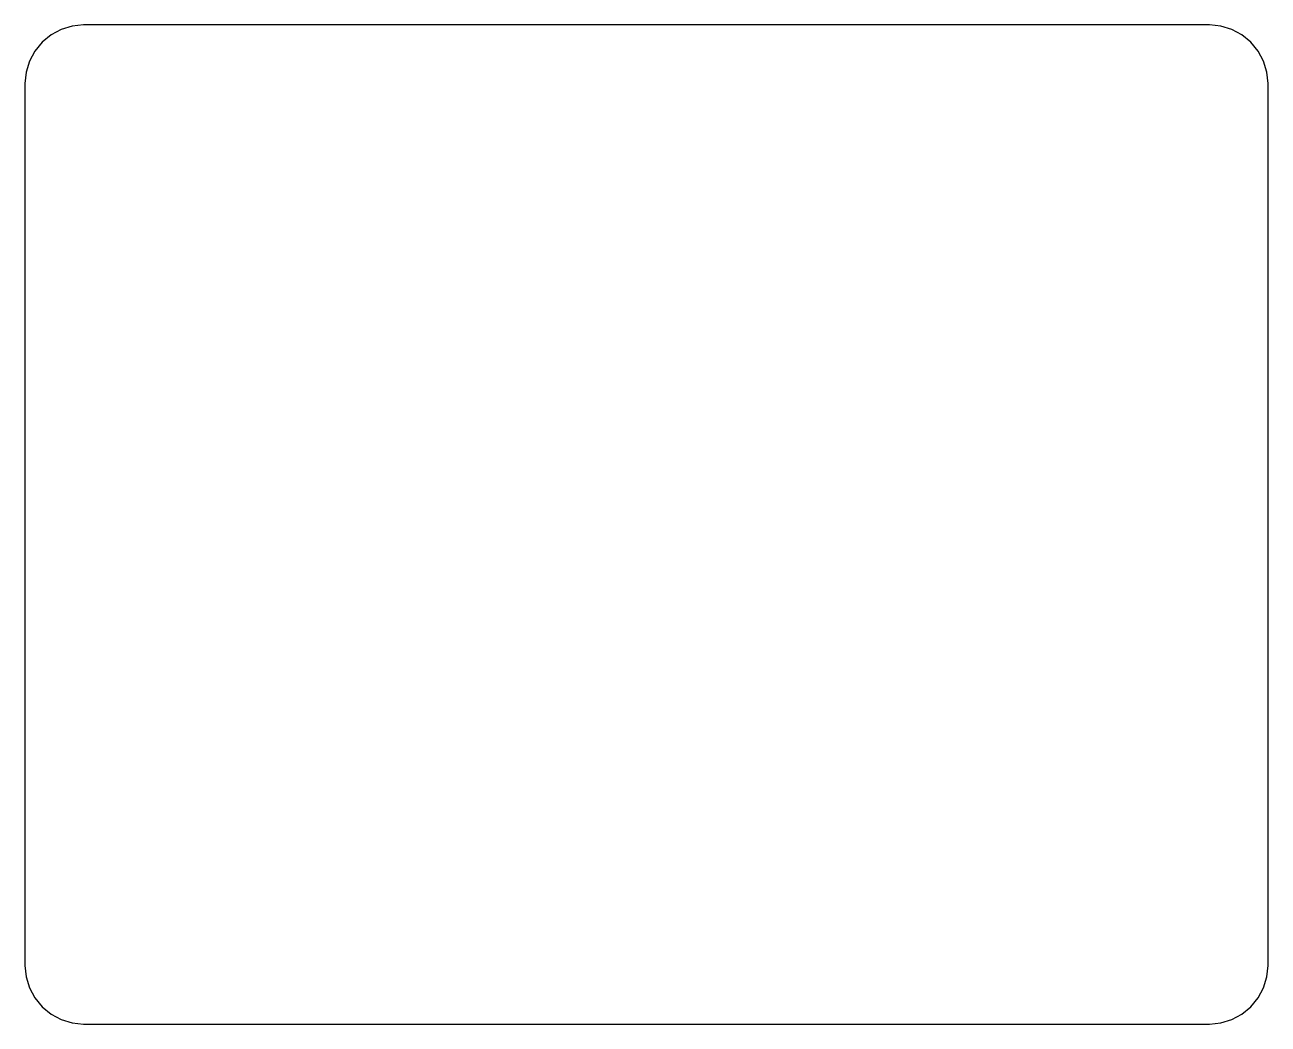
# Model space of a CAD drawing. Header units: millimetres. Extents: x 0 to 127, y 0 to 102.
import ezdxf

# ---------------------------------------------------------------- set-up
doc = ezdxf.new("R2010")
doc.units = ezdxf.units.MM
doc.layers.add('POCKET', color=7, linetype='Continuous')

msp = doc.modelspace()

# ---------------------------------------------------------------- linework, layer by layer
at = {"layer": 'POCKET'}
for p, q in [((4.83, 101.88), (3.7, 101.54)), ((6, 102), (4.83, 101.88)), ((121, 102), (6, 102)), ((122.17, 101.88), (121, 102)), ((123.3, 101.54), (122.17, 101.88)), ((2.67, 100.99), (1.76, 100.24)), ((3.7, 101.54), (2.67, 100.99)), ((124.33, 100.99), (123.3, 101.54)), ((125.24, 100.24), (124.33, 100.99)), ((1.01, 99.33), (0.46, 98.3)), ((1.76, 100.24), (1.01, 99.33)), ((125.99, 99.33), (125.24, 100.24)), ((126.54, 98.3), (125.99, 99.33)), ((0.46, 98.3), (0.12, 97.17)), ((126.88, 97.17), (126.54, 98.3)), ((0.12, 97.17), (0, 96)), ((127, 96), (126.88, 97.17)), ((0, 96), (0, 6)), ((127, 6), (127, 96)), ((0, 6), (0.12, 4.83)), ((126.88, 4.83), (127, 6)), ((0.12, 4.83), (0.46, 3.7)), ((126.54, 3.7), (126.88, 4.83)), ((0.46, 3.7), (1.01, 2.67)), ((1.01, 2.67), (1.76, 1.76)), ((125.24, 1.76), (125.99, 2.67)), ((125.99, 2.67), (126.54, 3.7)), ((1.76, 1.76), (2.67, 1.01)), ((124.33, 1.01), (125.24, 1.76)), ((2.67, 1.01), (3.7, 0.46)), ((3.7, 0.46), (4.83, 0.12)), ((4.83, 0.12), (6, 0)), ((6, 0), (121, 0)), ((121, 0), (122.17, 0.12)), ((122.17, 0.12), (123.3, 0.46)), ((123.3, 0.46), (124.33, 1.01))]:
    msp.add_line(p, q, dxfattribs=at)

doc.saveas('drawing.dxf')
